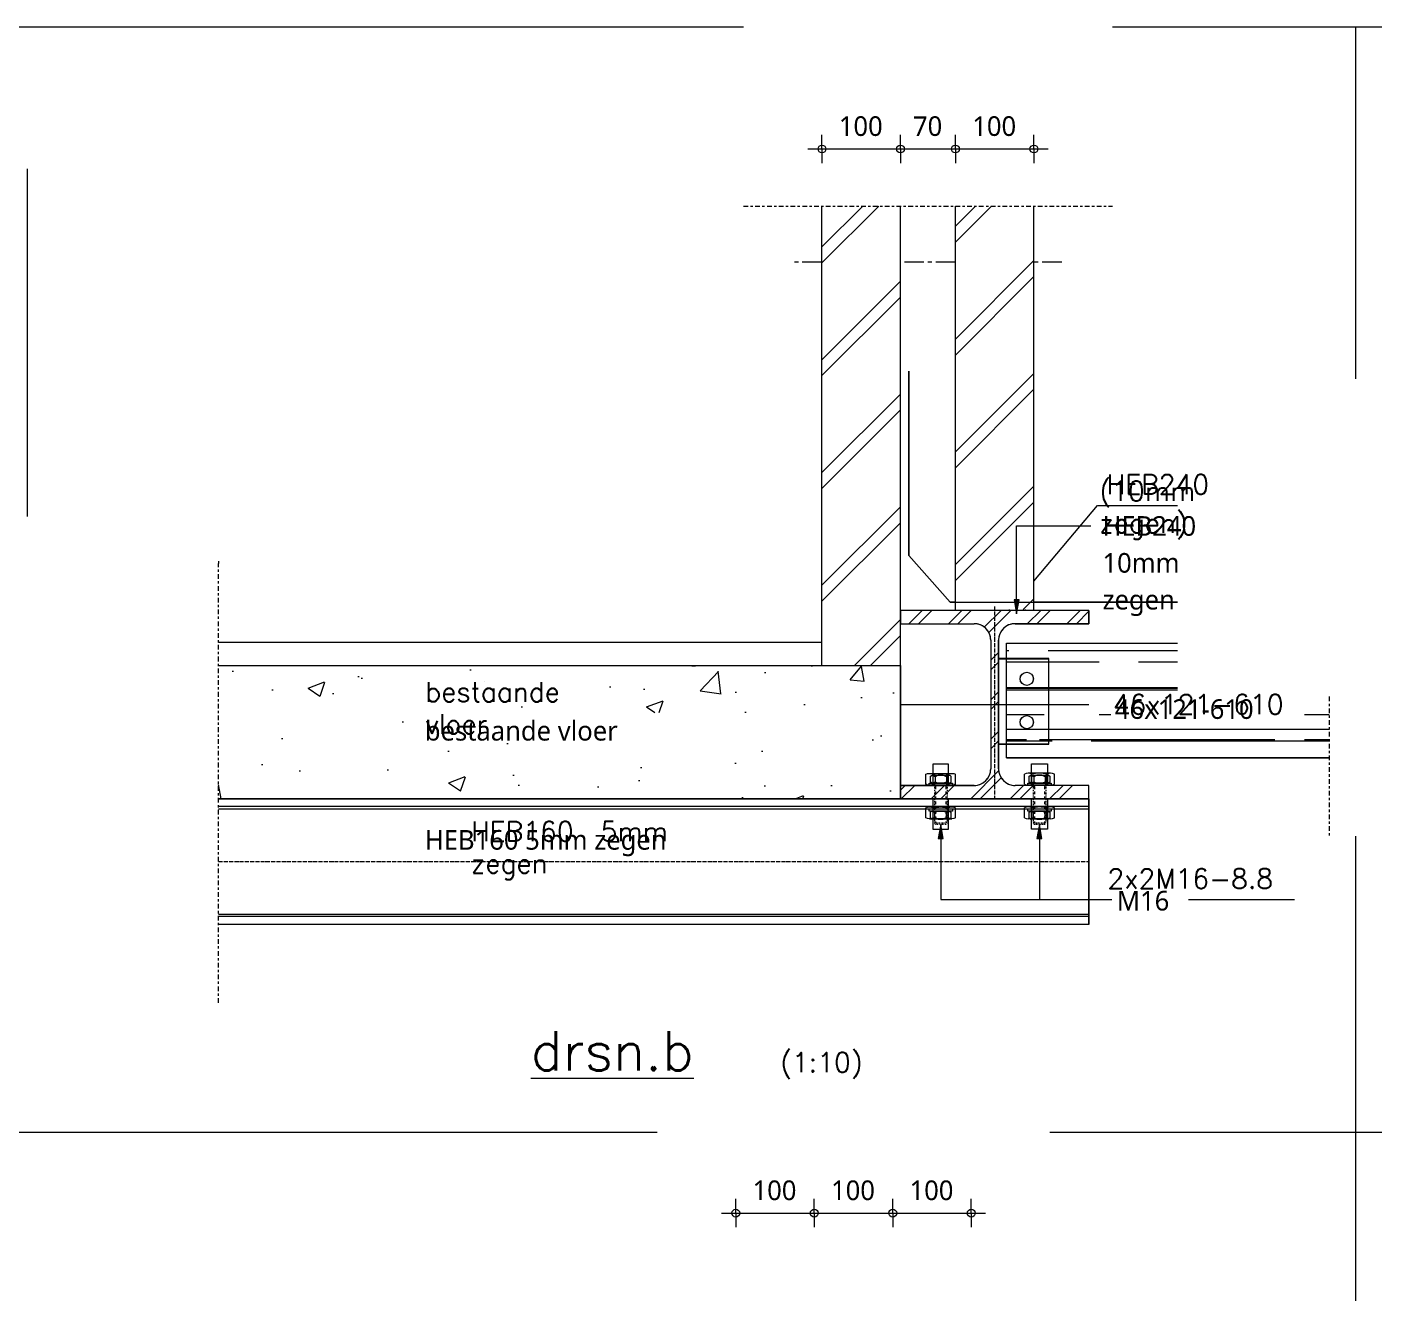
# Model space of a CAD drawing. Header units: millimetres. Extents: x -14163 to 55687, y -143 to 37302.
# Drawn here: x 17087 to 18803, y 34009 to 35622 of the extents above; entities that cross this region are included whole.
import ezdxf

# ---------------------------------------------------------------- set-up
doc = ezdxf.new("R2010")
doc.units = ezdxf.units.MM
for name, pattern in [('Dash', [6.35, 3.175, -3.175]), ('IMPORT-CENTER _3_', [1016, 635, -127, 127, -127]), ('MV_center', [15, 6, -3, 3, -3]), ('MV_hartlijn_staal', [6.6, 5, -0.8, 0, -0.8]), ('Streep 1_1', [2, 1, -1])]:
    doc.linetypes.add(name, pattern=pattern)
for name, color, linetype, lineweight in [('A-ANNO-DIMS', 211, 'Continuous', 13), ('A-ANNO-DIMS-10', 211, 'Continuous', 13), ('A-DETL', 90, 'Continuous', 13), ('A-DETL-GENF', 92, 'Continuous', 18), ('A-DETL-GENF-HDLN', 1, 'Dash', 18), ('A-DETL-IDEN', 3, 'Continuous', 18), ('ARCERING', 55, 'Continuous', 13), ('AS', 1, 'IMPORT-CENTER _3_', 13), ('doorbraakdetails_dwg', 8, 'Continuous', 13), ('G-ANNO-TEXT', 231, 'Continuous', 13), ('MAATVOERING', 1, 'Continuous', 13), ('STAAL', 2, 'Continuous', 13), ('STEEL_OUTLINE', 2, 'Continuous', 13)]:
    doc.layers.add(name, color=color, linetype=linetype, lineweight=lineweight)
doc.styles.add('RomanS', font='romans__.ttf', dxfattribs={"height": 635})
doc.styles.add('RomanS_1', font='romans__.ttf', dxfattribs={"height": 1270})
doc.styles.add('Segoe UI_3', font='segoeui.ttf', dxfattribs={"height": 25})
doc.dimstyles.new('2_5_mm', dxfattribs={"dimscale": 304.8, "dimtxt": 26.184099, "dimasz": 0.032808, "dimexe": 0.059055, "dimexo": 0.0625, "dimgap": 0.029528, "dimtad": 1, "dimdec": 0, "dimzin": 0, "dimdsep": 46, "dimtxsty": 'Segoe UI_3', "dimblk1": 'DOTBLANK', "dimblk2": 'DOTBLANK', "dimsah": 1, "dimcen": 0.09, "dimdle": 0.059055, "dimazin": 0, "dimtfac": 1, "dimtdec": 4, "dimtix": 1, "dimtmove": 0, "dimatfit": 3, "dimfxl": 0.059055, "dimfxlon": 1, "dimtvp": 1, "dimtfill": 1, "dimtolj": 1, "dimtzin": 0, "dimarcsym": 2})
pattern_1 = [(45, (0, 0), (-71.84205, 71.84205), []), (45, (20.32, 0), (-71.84205, 71.84205), [])]

# ---------------------------------------------------------------- blocks, each defined once
blk = doc.blocks.new('doorbraakdetails_dwg_MOER-5098697-Details Constructie')
at = {"layer": 'ARCERING', "color": 2}
for p, q in [((-5.08, 3.74), (-5.08, 0.32)), ((-3.81, 4.06), (3.81, 4.06)), ((-3.81, 0), (3.81, 0)), ((-2.54, 3.74), (-2.54, 0.32)), ((2.54, 3.74), (2.54, 0.32)), ((5.08, 3.74), (5.08, 0.32))]:
    blk.add_line(p, q, dxfattribs=at)
for centre, radius, start, end in [((-3.81, 1.4), 2.66, 61.4929, 118.5071), ((-3.81, 2.66), 2.66, 241.4929, 298.5071), ((0, -6.1), 10.16, 75.5225, 104.4775), ((0, 10.16), 10.16, 255.5225, 284.4775), ((3.81, 1.4), 2.66, 61.4929, 118.5071), ((3.81, 2.66), 2.66, 241.4929, 298.5071)]:
    blk.add_arc(centre, radius, start, end, dxfattribs=at)
blk = doc.blocks.new('doorbraakdetails_dwg_MOER_BOUT_MOER16_1OP10-V43-Details Constructie')
at = {"layer": 'MAATVOERING', "color": 2}
blk.add_line((108.1, 40.6), (162.9, 40.6), dxfattribs=at)
at = {"layer": 'MAATVOERING', "color": 2, "flags": 128}
for points in [[(74.2, 0), (-3.3, 0), (-3.3, 40.6), (74.2, 40.6)], [(162.9, 40.6), (162.9, 0), (108.1, 0)]]:
    blk.add_lwpolyline(points, dxfattribs=at)
at = {"xscale": 7.500000000000001, "yscale": 7.500000000000001, "zscale": 7.500000000000001, "rotation": 90}
for p in [(53.3, 20.3), (139.2, 20.3)]:
    blk.add_blockref('doorbraakdetails_dwg_MOER-5098697-Details Constructie', p, dxfattribs=at)
blk = doc.blocks.new('doorbraakdetails_dwg_MOER_BOUT_MOER16_1OP10-V44-Details Constructie')
at = {"layer": 'MAATVOERING', "color": 2}
blk.add_line((108.4, 40.6), (162.9, 40.6), dxfattribs=at)
at = {"layer": 'MAATVOERING', "color": 2, "flags": 128}
for points in [[(74.2, 0), (-3.3, 0), (-3.3, 40.6), (74.2, 40.6)], [(162.9, 40.6), (162.9, 0), (108.4, 0)]]:
    blk.add_lwpolyline(points, dxfattribs=at)
at = {"xscale": 7.500000000000001, "yscale": 7.500000000000001, "zscale": 7.500000000000001, "rotation": 90}
for p in [(53.3, 20.3), (139.2, 20.3)]:
    blk.add_blockref('doorbraakdetails_dwg_MOER-5098697-Details Constructie', p, dxfattribs=at)
blk = doc.blocks.new('doorbraakdetails_dwg_HE240B-5098834-Details Constructie')
at = {"layer": 'STEEL_OUTLINE'}
for centre, start, end in [((-132.08, -193.04), 70.028763, 90), ((132.08, -193.04), 90, 109.971237), ((-132.08, -193.04), 25.028763, 64.971237), ((-132.08, -193.04), 360, 19.971237), ((132.08, -193.04), 160.028763, 180), ((132.08, -193.04), 115.028763, 154.971237), ((-132.08, -1026.16), 340.028763, 0), ((132.08, -1026.16), 180, 199.971237), ((-132.08, -1026.16), 270, 289.971237), ((-132.08, -1026.16), 295.028763, 334.971237), ((132.08, -1026.16), 205.028763, 244.971237), ((132.08, -1026.16), 250.028763, 270)]:
    blk.add_arc(centre, 106.68, start, end, dxfattribs=at)
blk = doc.blocks.new('doorbraakdetails_dwg-4168051-Details Constructie')
at = {"layer": 'ARCERING'}
h = blk.add_hatch(dxfattribs=at)
h.set_pattern_fill('FP_81', color=256, style=0, pattern_type=2)
h.set_pattern_definition([(45, (-399832.3, 67955.5), (-1347.0384, 1347.0384), []), (45, (-399324.3, 98435.5), (-1347.0384, 1347.0384), [])])
h.paths.add_polyline_path([(78821, 204896), (78821, 204924), (76281, 204924), (76281, 204896), (78777, 204896)])
h = blk.add_hatch(dxfattribs=at)
h.set_pattern_fill('FP_79', color=256, style=0, pattern_type=2)
h.set_pattern_definition([(0, (-3107.9, 153094.9), (2794, 1270), [19050, -2540, 6350, -1270]), (0, (-1418.8, 153729.9), (-1270, 1689.1), [3810, -419.1, 7620, -952.5]), (0, (-2472.9, 154174.4), (6604, 850.9), [10160, -1778, 5080, -1270])])
h.paths.add_polyline_path([(88375, 200125), (88375, 202104), (87582, 202104), (87582, 201325), (81307, 201325), (81307, 202277), (83470, 202277), (83470, 203833), (77938, 203833), (77938, 200125), (78777, 200125)])
h.paths.add_polyline_path([(78614, 201065), (78563, 201065), (78513, 201077), (78467, 201101), (78429, 201135), (78400, 201178), (78381, 201226), (78375, 201277), (78381, 201328), (78400, 201376), (78429, 201418), (78467, 201452), (78513, 201476), (78563, 201488), (78614, 201488), (78664, 201476), (78709, 201452), (78748, 201418), (78777, 201375), (78795, 201328), (78801, 201277), (78795, 201226), (78777, 201178), (78748, 201135), (78709, 201101), (78664, 201077)])
h.paths.add_polyline_path([(78614, 202469), (78563, 202469), (78513, 202481), (78467, 202505), (78429, 202539), (78400, 202582), (78381, 202630), (78375, 202681), (78381, 202732), (78400, 202780), (78429, 202822), (78467, 202856), (78513, 202880), (78563, 202892), (78614, 202892), (78664, 202880), (78709, 202856), (78748, 202822), (78777, 202779), (78795, 202732), (78801, 202681), (78795, 202630), (78777, 202582), (78748, 202539), (78709, 202505), (78664, 202481)])
h = blk.add_hatch(dxfattribs=at)
h.set_pattern_fill('FP_80', color=256, style=0, pattern_type=2)
h.set_pattern_definition([(50, (-399832.3, 67955.5), (5465.523, -478.17), [571.5, -6286.5]), (355, (-399832.3, 67955.5), (-1057.285, 5731.704), [457.2, -5029.2]), (100.451, (-399377, 67915.7), (4408.28, 5253.5), [485.7, -5342.7]), (46.184, (-399832, 69479.5), (8132.37, -1261.28), [857.25, -9429.75]), (96.636, (-399155, 69374.4), (7122.08, 7422.83), [728.55, -8014.05]), (351.184, (-399832, 69479.5), (7122.15, 7422.76), [685.8, -7543.8]), (21, (-399070.3, 69098.5), (4548.43, -3067.956), [571.5, -6286.5]), (326, (-399070.3, 69098.5), (1854.06, 5525.644), [457.2, -5029.2]), (71.451, (-398691.3, 68843), (6402.514, 2457.64), [485.7, -5342.7]), (37.5, (-399832.3, 67955.5), (92.658, 2536.651), [0, -4968.24, 0, -5105.4, -5048.25]), (37.5, (-399832.3, 67955.5), (92.658, 2536.651), [-10073.64, 0, -5048.25]), (7.5, (-399832.3, 67955.5), (2004.59, 3005.417), [0, -2910.84, 0, -4853.94, -1924.05]), (7.5, (-399832.3, 67955.5), (2004.59, 3005.417), [-7764.78, 0, -1924.05]), (327.5, (-401531.6, 67955.5), (4067.727, -171.868), [0, -1905, 0, -5943.6, -7886.7]), (327.5, (-401531.6, 67955.5), (4067.727, -171.868), [-7848.6, 0, -7886.7]), (317.5, (-402293.6, 67955.5), (4443.88, 762.8), [0, -2476.5, 0, -3947.16, -5600.7]), (317.5, (-402293.6, 67955.5), (4443.88, 762.8), [-6423.66, 0, -5600.7])])
h.paths.add_polyline_path([(74503, 198800), (74503, 203108), (52441, 203108), (52441, 198800)])
h.paths.add_polyline_path([(59089, 200634), (59089, 201586), (66966, 201586), (66966, 200634), (63527, 200634)])
at = {"color": 1, "lineweight": 13}
for p, q in [((52441, 203870), (71963, 203870)), ((52441, 203108), (71963, 203108))]:
    blk.add_line(p, q, dxfattribs=at)
at = {"color": 2, "lineweight": 13, "flags": 128}
blk.add_lwpolyline([(88375, 200125), (77938, 200125), (77938, 203833), (83470, 203833)], dxfattribs=at)
at = {"color": 250, "lineweight": 13, "flags": 128}
blk.add_lwpolyline([(77678, 203333), (79299, 203333), (79299, 200566), (77678, 200566)], dxfattribs=at)
at = {"color": 250, "lineweight": 13}
for centre in [(78588, 202681), (78588, 201277)]:
    blk.add_circle(centre, 213, dxfattribs=at)
at = {"layer": 'ARCERING'}
blk.add_line((83470, 205164), (78821, 205164), dxfattribs=at)
at = {"layer": 'ARCERING', "flags": 128}
blk.add_lwpolyline([(76281, 205164), (76114, 205164), (74769, 206669), (74769, 212638)], dxfattribs=at)
at = {"layer": 'AS'}
for p, q in [((71963, 216160), (71056, 216160)), ((76281, 216160), (74503, 216160)), ((79723, 216160), (78821, 216160)), ((52441, 206484), (52441, 206410))]:
    blk.add_line(p, q, dxfattribs=at)
at = {"layer": 'MAATVOERING'}
for p, q in [((36803, 223774), (69423, 223774)), ((81361, 223774), (102261, 223774)), ((89237, 212391), (89237, 223774)), ((46258, 207931), (46258, 219183)), ((76281, 204896), (76281, 204924)), ((78023, 204896), (78046, 204924)), ((78821, 204896), (78821, 204924)), ((74503, 199232), (74503, 203108)), ((89237, 178986), (89237, 197585)), ((79000, 197404), (79000, 195545)), ((66633, 188003), (26235, 188003)), ((103277, 188003), (79333, 188003))]:
    blk.add_line(p, q, dxfattribs=at)
at = {"layer": 'MAATVOERING', "flags": 128}
for points in [[(78821, 205843), (80883, 208289), (83470, 208289)], [(75805, 197404), (75805, 195545), (87254, 195545)]]:
    blk.add_lwpolyline(points, dxfattribs=at)
at = {"layer": 'STAAL'}
for p, q in [((74503, 198800), (52441, 198800)), ((80599, 198546), (52441, 198546)), ((80599, 194990), (52441, 194990))]:
    blk.add_line(p, q, dxfattribs=at)
at = {"layer": 'STAAL', "flags": 128}
blk.add_lwpolyline([(80599, 198800), (80599, 194736), (52441, 194736)], dxfattribs=at)
at = {"xscale": 5, "yscale": 5, "zscale": 5}
blk.add_blockref('doorbraakdetails_dwg_HE240B-5098834-Details Constructie', (77551, 204896), dxfattribs=at)
at = {"extrusion": (0, 0, -1), "xscale": 12.65000000000145, "yscale": 12.65000000000145, "zscale": -12.65000000000145, "rotation": 90.00000000000003}
blk.add_blockref('doorbraakdetails_dwg_MOER_BOUT_MOER16_1OP10-V44-Details Constructie', (-75548, 197861), dxfattribs=at)
at = {"xscale": 12.70500000000175, "yscale": 12.70500000000175, "zscale": 12.70500000000175, "rotation": 90}
blk.add_blockref('doorbraakdetails_dwg_MOER_BOUT_MOER16_1OP10-V43-Details Constructie', (79258, 197858), dxfattribs=at)
at = {"layer": 'MAATVOERING', "color": 2, "char_height": 635, "attachment_point": 1, "line_spacing_factor": 0.983083, "style": 'RomanS'}
for s, insert, width in [('HEB240', (81172, 209289), 4670.59), ('(10mm\\Pzegen)', (80939, 209078), 4183.43), ('bestaande\\Pvloer', (59126, 202576), 5923.3), ('46x121-610', (81376, 202175), 7454.39), ('HEB160  5mm\\Pzegen', (60608, 198065), 9147.87), ('2x2M16-8.8', (81200, 196533), 7245.61), ('(1:10)', (70611, 190587), 3618.94)]:
    blk.add_mtext(s, dxfattribs=dict(at, insert=insert, width=width))
at = {"layer": 'MAATVOERING', "color": 6, "insert": (62540, 191278), "char_height": 1270, "width": 7191.74, "attachment_point": 1, "line_spacing_factor": 0.983083, "style": 'RomanS_1'}
blk.add_mtext('\\Ldrsn.b', dxfattribs=at)
blk = doc.blocks.new('28 Staalprofielen- IPE_HEA_HEB 2d - HEB240-V87-Details Constructie')
at = {"layer": 'A-DETL-GENF', "lineweight": 13}
h = blk.add_hatch(dxfattribs=at)
h.set_pattern_fill('FP_173', color=256, style=0, pattern_type=2)
h.set_pattern_definition([(45, (-18319.617, -34758.728), (-25.144717, 25.144717), []), (45, (-18319.617, -34720.628), (-25.144717, 25.144717), [])])
h.paths.add_polyline_path([(120, -120), (120, -103), (26, -103), (20.6, -102.3), (15.5, -100.2), (11.2, -96.8), (7.8, -92.5), (5.7, -87.4), (5, -82), (5, 82), (5.7, 87.4), (7.8, 92.5), (11.2, 96.8), (15.5, 100.2), (20.6, 102.3), (26, 103), (120, 103), (120, 120), (-120, 120), (-120, 103), (-26, 103), (-20.6, 102.3), (-15.5, 100.2), (-11.2, 96.8), (-7.8, 92.5), (-5.7, 87.4), (-5, 82), (-5, -82), (-5.7, -87.4), (-7.8, -92.5), (-11.2, -96.8), (-15.5, -100.2), (-20.6, -102.3), (-26, -103), (-120, -103), (-120, -120), (48.3, -120)])
at = {"layer": 'A-DETL-GENF', "linetype": 'MV_hartlijn_staal', "lineweight": 13}
blk.add_line((0, 125), (0, -120), dxfattribs=at)
at = {"layer": 'A-DETL-GENF'}
for p, q in [((120, 120), (-120, 120)), ((-120, 120), (-120, 103)), ((120, 120), (-120, 120)), ((-120, 120), (-120, 103)), ((-120, 103), (-26, 103)), ((-120, 103), (-26, 103)), ((26, 103), (120, 103)), ((120, 103), (26, 103)), ((120, 103), (120, 120)), ((120, 120), (120, 103)), ((-5, 82), (-5, -82)), ((-5, 82), (-5, -82)), ((5, -82), (5, 82)), ((5, 82), (5, -82)), ((-120, 0), (120, 0)), ((-26, -103), (-120, -103)), ((-120, -103), (-120, -120)), ((-120, -120), (-120, -103)), ((-120, -103), (-26, -103)), ((-120, -120), (120, -120)), ((120, -120), (-120, -120)), ((120, -103), (26, -103)), ((120, -103), (26, -103)), ((120, -120), (120, -103)), ((120, -120), (120, -103))]:
    blk.add_line(p, q, dxfattribs=at)
for centre, start, end in [((-26, 82), 0, 90), ((-26, 82), 360, 90), ((26, 82), 90, 180), ((26, 82), 90, 180), ((-26, -82), 270, 0), ((-26, -82), 270, 0), ((26, -82), 180, 270), ((26, -82), 180, 270)]:
    blk.add_arc(centre, 21, start, end, dxfattribs=at)
blk = doc.blocks.new('00 bout_moer - M16-4299268-Details Constructie')
at = {"layer": 'A-DETL-GENF'}
for p, q in [((-13, 11.6), (-11.7, 13)), ((-13, 11.6), (-11.1, 7.4)), ((-13, -11.1), (-13, 11.6)), ((-11.1, 7.4), (-13, 3.2)), ((-13, 3.2), (-13, -3.2)), ((-11.7, 13), (-4, 13)), ((-11.1, 7.4), (-4.6, 7.4)), ((-4.6, 7.4), (-2.8, 11.6)), ((-2.8, 3.2), (-4.6, 7.4)), ((-4, 13), (-2.8, 11.6)), ((-2.8, 0), (-2.8, 14.9)), ((-2.8, 14.9), (0, 14.9)), ((-2.8, 11.6), (-2.8, 0)), ((-2.8, -3.2), (-2.8, 3.2)), ((-2.8, -14.9), (-2.8, 0)), ((-2.8, 0), (-2.8, -11.1)), ((0, 14.9), (0, -14.9)), ((30, -14.9), (30, 14.9)), ((30, 14.9), (32.8, 14.9)), ((32.8, 14.9), (32.8, 0)), ((32.8, 11.1), (34.2, 13)), ((32.8, 0), (32.8, 11.1)), ((32.8, 11.1), (34.6, 7.2)), ((34.6, 7.2), (32.8, 3.2)), ((32.8, 3.2), (32.8, -3.2)), ((32.8, -11.6), (32.8, 0)), ((32.8, 0), (32.8, -14.9)), ((34.2, 13), (41.8, 13)), ((41.1, 7.2), (34.6, 7.2)), ((41.1, 7.2), (43, 11.1)), ((43, 3.2), (41.1, 7.2)), ((41.8, 13), (43, 11.1)), ((43, 11.1), (43, -11.6)), ((43, -3.2), (43, 3.2)), ((-13, -3.2), (-11.1, -7.2)), ((-11.1, -7.2), (-13, -11.1)), ((-11.8, -13), (-13, -11.1)), ((-4.2, -13), (-11.8, -13)), ((-11.1, -7.2), (-4.6, -7.2)), ((-4.6, -7.2), (-2.8, -3.2)), ((-2.8, -11.1), (-4.6, -7.2)), ((-2.8, -11.1), (-4.2, -13)), ((0, -14.9), (-2.8, -14.9)), ((32.8, -14.9), (30, -14.9)), ((32.8, -3.2), (34.6, -7.4)), ((34.6, -7.4), (32.8, -11.6)), ((34, -13), (32.8, -11.6)), ((41.7, -13), (34, -13)), ((41.1, -7.4), (34.6, -7.4)), ((41.1, -7.4), (43, -3.2)), ((43, -11.6), (41.1, -7.4)), ((43, -11.6), (41.7, -13))]:
    blk.add_line(p, q, dxfattribs=at)
at = {"layer": 'A-DETL-GENF', "linetype": 'Streep 1_1', "lineweight": 13}
for p, q in [((0, 8), (47.7, 8)), ((49.7, 6.5), (47.7, 8)), ((47.7, -8), (47.7, 8)), ((49.7, 6.5), (49.7, -6.5)), ((0, -8), (47.7, -8)), ((49.7, -6.5), (47.7, -8))]:
    blk.add_line(p, q, dxfattribs=at)
at = {"layer": 'A-DETL-GENF-HDLN'}
for p, q in [((0, 8), (1.5, 6.5)), ((0, 8), (0, -8)), ((1.5, 6.5), (47.7, 6.5)), ((0, -8), (1.5, -6.5)), ((1.5, -6.5), (47.7, -6.5))]:
    blk.add_line(p, q, dxfattribs=at)
blk = doc.blocks.new('NLRS_00_DI_maskeer - Type 1-4234821-Details Constructie')
at = {"layer": 'A-DETL-GENF', "linetype": 'MV_center'}
blk.add_line((-100, 0), (370, 0), dxfattribs=at)
blk = doc.blocks.new('NLRS_00_DI_maskeer - Type 1-4235013-Details Constructie')
at = {"layer": 'A-DETL-GENF', "linetype": 'MV_center'}
blk.add_line((-100, 0), (459.6, 0), dxfattribs=at)
blk = doc.blocks.new('NLRS_00_DI_maskeer - Type 1-V92-Details Constructie')
at = {"layer": 'A-DETL-GENF', "linetype": 'MV_center'}
blk.add_line((77.9, 0), (-100, 0), dxfattribs=at)
blk = doc.blocks.new('DIMBLOCK161-Details Constructie')
at = {"layer": 'A-ANNO-DIMS-10'}
for p, q in [((18099.6, 35466.5), (18099.6, 35484.5)), ((18199.6, 35466.5), (18199.6, 35484.5)), ((18081.6, 35466.5), (18199.6, 35466.5)), ((18099.6, 35466.5), (18099.6, 35448.5)), ((18199.6, 35466.5), (18199.6, 35448.5))]:
    blk.add_line(p, q, dxfattribs=at)
for centre in [(18099.6, 35466.5), (18199.6, 35466.5)]:
    blk.add_circle(centre, 5, dxfattribs=at)
at = {"layer": 'A-ANNO-DIMS-10', "color": 0, "insert": (18121.1, 35508.1), "char_height": 25, "width": 68.555, "attachment_point": 1, "line_spacing_factor": 1.142579, "style": 'Segoe UI_3', "bg_fill": 3, "box_fill_scale": 1.25, "bg_fill_color": 9, "bg_fill_true_color": 13158600, "bg_fill_transparency": 0}
blk.add_mtext('100', dxfattribs=at)
blk = doc.blocks.new('_DotBlank')
at = {"color": 0, "linetype": 'ByBlock', "lineweight": -2}
blk.add_line((-0.5, 0), (-1, 0), dxfattribs=at)
blk.add_circle((0, 0), 0.5, dxfattribs=at)
blk = doc.blocks.new('DIMBLOCK162-Details Constructie')
at = {"layer": 'A-ANNO-DIMS-10'}
for p, q in [((18199.6, 35466.5), (18199.6, 35484.5)), ((18269.6, 35466.5), (18269.6, 35484.5)), ((18199.6, 35466.5), (18269.6, 35466.5)), ((18199.6, 35466.5), (18199.6, 35448.5)), ((18269.6, 35466.5), (18269.6, 35448.5))]:
    blk.add_line(p, q, dxfattribs=at)
for centre in [(18199.6, 35466.5), (18269.6, 35466.5)]:
    blk.add_circle(centre, 5, dxfattribs=at)
at = {"layer": 'A-ANNO-DIMS-10', "color": 0, "insert": (18215.6, 35508.1), "char_height": 25, "width": 45.703, "attachment_point": 1, "line_spacing_factor": 1.142579, "style": 'Segoe UI_3', "bg_fill": 3, "box_fill_scale": 1.25, "bg_fill_color": 9, "bg_fill_true_color": 13158600, "bg_fill_transparency": 0}
blk.add_mtext('70', dxfattribs=at)
blk = doc.blocks.new('DIMBLOCK163-Details Constructie')
at = {"layer": 'A-ANNO-DIMS-10'}
for p, q in [((18269.6, 35466.5), (18269.6, 35484.5)), ((18369.6, 35466.5), (18369.6, 35484.5)), ((18269.6, 35466.5), (18387.6, 35466.5)), ((18269.6, 35466.5), (18269.6, 35448.5)), ((18369.6, 35466.5), (18369.6, 35448.5))]:
    blk.add_line(p, q, dxfattribs=at)
for centre in [(18269.6, 35466.5), (18369.6, 35466.5)]:
    blk.add_circle(centre, 5, dxfattribs=at)
at = {"layer": 'A-ANNO-DIMS-10', "color": 0, "insert": (18291.1, 35508.1), "char_height": 25, "width": 68.555, "attachment_point": 1, "line_spacing_factor": 1.142579, "style": 'Segoe UI_3', "bg_fill": 3, "box_fill_scale": 1.25, "bg_fill_color": 9, "bg_fill_true_color": 13158600, "bg_fill_transparency": 0}
blk.add_mtext('100', dxfattribs=at)
blk = doc.blocks.new('DIMBLOCK184-Details Constructie')
at = {"layer": 'A-ANNO-DIMS-10'}
for p, q in [((17989.8, 34110.8), (17989.8, 34128.8)), ((18089.8, 34110.8), (18089.8, 34128.8)), ((17971.8, 34110.8), (18089.8, 34110.8)), ((17989.8, 34110.8), (17989.8, 34092.8)), ((18089.8, 34110.8), (18089.8, 34092.8))]:
    blk.add_line(p, q, dxfattribs=at)
for centre in [(17989.8, 34110.8), (18089.8, 34110.8)]:
    blk.add_circle(centre, 5, dxfattribs=at)
at = {"layer": 'A-ANNO-DIMS-10', "color": 0, "insert": (18011.2, 34152.4), "char_height": 25, "width": 68.555, "attachment_point": 1, "line_spacing_factor": 1.142579, "style": 'Segoe UI_3', "bg_fill": 3, "box_fill_scale": 1.25, "bg_fill_color": 9, "bg_fill_true_color": 13158600, "bg_fill_transparency": 0}
blk.add_mtext('100', dxfattribs=at)
blk = doc.blocks.new('DIMBLOCK185-Details Constructie')
at = {"layer": 'A-ANNO-DIMS-10'}
for p, q in [((18089.8, 34110.8), (18089.8, 34128.8)), ((18189.8, 34110.8), (18189.8, 34128.8)), ((18089.8, 34110.8), (18189.8, 34110.8)), ((18089.8, 34110.8), (18089.8, 34092.8)), ((18189.8, 34110.8), (18189.8, 34092.8))]:
    blk.add_line(p, q, dxfattribs=at)
for centre in [(18089.8, 34110.8), (18189.8, 34110.8)]:
    blk.add_circle(centre, 5, dxfattribs=at)
at = {"layer": 'A-ANNO-DIMS-10', "color": 0, "insert": (18111.2, 34152.4), "char_height": 25, "width": 68.555, "attachment_point": 1, "line_spacing_factor": 1.142579, "style": 'Segoe UI_3', "bg_fill": 3, "box_fill_scale": 1.25, "bg_fill_color": 9, "bg_fill_true_color": 13158600, "bg_fill_transparency": 0}
blk.add_mtext('100', dxfattribs=at)
blk = doc.blocks.new('DIMBLOCK186-Details Constructie')
at = {"layer": 'A-ANNO-DIMS-10'}
for p, q in [((18189.8, 34110.8), (18189.8, 34128.8)), ((18289.8, 34110.8), (18289.8, 34128.8)), ((18189.8, 34110.8), (18307.8, 34110.8)), ((18189.8, 34110.8), (18189.8, 34092.8)), ((18289.8, 34110.8), (18289.8, 34092.8))]:
    blk.add_line(p, q, dxfattribs=at)
for centre in [(18189.8, 34110.8), (18289.8, 34110.8)]:
    blk.add_circle(centre, 5, dxfattribs=at)
at = {"layer": 'A-ANNO-DIMS-10', "color": 0, "insert": (18211.2, 34152.4), "char_height": 25, "width": 68.555, "attachment_point": 1, "line_spacing_factor": 1.142579, "style": 'Segoe UI_3', "bg_fill": 3, "box_fill_scale": 1.25, "bg_fill_color": 9, "bg_fill_true_color": 13158600, "bg_fill_transparency": 0}
blk.add_mtext('100', dxfattribs=at)

msp = doc.modelspace()

# ---------------------------------------------------------------- hatches: boundary and pattern name
at = {"layer": 'A-DETL-GENF', "lineweight": 13}
h = msp.add_hatch(dxfattribs=at)
h.set_pattern_fill('FP_115', color=50, style=0, pattern_type=2)
h.set_pattern_definition(pattern_1)
h.paths.add_polyline_path([(18199.6, 34808.3), (18199.6, 35393.7), (18099.6, 35393.7), (18099.6, 34808.3)])
h = msp.add_hatch(dxfattribs=at)
h.set_pattern_fill('FP_115', color=254, style=0, pattern_type=2)
h.set_pattern_definition(pattern_1)
h.paths.add_polyline_path([(18367.9, 34879.8), (18369.6, 34879.8), (18369.6, 35393.7), (18269.6, 35393.7), (18269.6, 34879.8)])
at = {"layer": 'A-DETL-IDEN'}
for points in [[(18250.9, 34606), (18247.7, 34588), (18254.1, 34588)], [(18376.7, 34606), (18373.5, 34588), (18379.9, 34588)]]:
    msp.add_hatch(color=256, dxfattribs=at).paths.add_polyline_path(points)
at = {"layer": 'G-ANNO-TEXT'}
msp.add_hatch(color=7, dxfattribs=at).paths.add_polyline_path([(18347.5, 34874.3), (18350.7, 34892.3), (18344.4, 34892.3)])

# ---------------------------------------------------------------- linework, layer by layer
at = {"layer": 'A-DETL', "lineweight": 18}
for p, q in [((18099.6, 34808.3), (18099.6, 35393.7)), ((18199.6, 34808.3), (18199.6, 35393.7)), ((18269.6, 34879.8), (18269.6, 35393.7)), ((18369.6, 34879.8), (18369.6, 35393.7)), ((18210.1, 35183.5), (18210.1, 34948.5)), ((18210.1, 34948.5), (18263.1, 34889.3)), ((18263.1, 34889.3), (18552.7, 34889.3)), ((17331, 34838.3), (18099.6, 34838.3)), ((18334.8, 34690.9), (18334.8, 34836.9)), ((18334.8, 34836.9), (18552.7, 34836.9)), ((17331, 34808.3), (18199.6, 34808.3)), ((18199.6, 34808.3), (18199.6, 34638.7)), ((18388.5, 34817.2), (18324.6, 34817.2)), ((18388.5, 34708.3), (18388.5, 34817.2)), ((18324.6, 34708.3), (18388.5, 34708.3)), ((18334.8, 34690.9), (18745.8, 34690.9)), ((17331, 34638.7), (18439.6, 34638.7)), ((18439.6, 34478.7), (18439.6, 34638.7)), ((17331, 34625.7), (18439.6, 34625.7)), ((17331, 34491.7), (18439.6, 34491.7)), ((17331, 34478.7), (18439.6, 34478.7))]:
    msp.add_line(p, q, dxfattribs=at)
at = {"layer": 'A-DETL', "linetype": 'MV_hartlijn_staal'}
msp.add_line((17331, 34558.7), (18439.6, 34558.7), dxfattribs=at)
at = {"layer": 'A-DETL', "lineweight": 18}
for centre in [(18360.5, 34791.5), (18360.5, 34736.2)]:
    msp.add_circle(centre, 8.39, dxfattribs=at)
at = {"layer": 'A-DETL-IDEN'}
for p, q in [((18250.9, 34606), (18247.7, 34588)), ((18254.1, 34588), (18250.9, 34606)), ((18250.9, 34606), (18250.9, 34510.5)), ((18376.7, 34606), (18373.5, 34588)), ((18379.9, 34588), (18376.7, 34606)), ((18376.7, 34606), (18376.7, 34510.5)), ((18247.7, 34588), (18254.1, 34588)), ((18373.5, 34588), (18379.9, 34588)), ((18250.9, 34510.5), (18474.3, 34510.5)), ((18376.7, 34510.5), (18474.3, 34510.5))]:
    msp.add_line(p, q, dxfattribs=at)
at = {"layer": 'G-ANNO-TEXT', "color": 250}
for p, q in [((18347.5, 34986.2), (18442, 34986.2)), ((18347.5, 34874.3), (18347.5, 34986.2)), ((18350.7, 34892.3), (18344.4, 34892.3)), ((18344.4, 34892.3), (18347.5, 34874.3)), ((18347.5, 34874.3), (18350.7, 34892.3))]:
    msp.add_line(p, q, dxfattribs=at)

# ---------------------------------------------------------------- block references
at = {"layer": 'A-DETL-GENF', "linetype": 'MV_center'}
msp.add_blockref('NLRS_00_DI_maskeer - Type 1-4234821-Details Constructie', (18099.6, 35393.7), dxfattribs=at)
at = {"layer": 'A-DETL-GENF', "linetype": 'MV_center', "rotation": 90}
for name, p in [('NLRS_00_DI_maskeer - Type 1-4235013-Details Constructie', (17331, 34478.7)), ('NLRS_00_DI_maskeer - Type 1-V92-Details Constructie', (18745.8, 34690.9))]:
    msp.add_blockref(name, p, dxfattribs=at)
at = {"layer": 'A-DETL-GENF'}
msp.add_blockref('28 Staalprofielen- IPE_HEA_HEB 2d - HEB240-V87-Details Constructie', (18319.6, 34758.7), dxfattribs=at)
at = {"layer": 'A-DETL-GENF', "rotation": 270}
for p in [(18250.9, 34655.7), (18376.7, 34655.7)]:
    msp.add_blockref('00 bout_moer - M16-4299268-Details Constructie', p, dxfattribs=at)
at = {"layer": 'doorbraakdetails_dwg', "color": 2, "xscale": 0.039370078740157, "yscale": 0.039370078740157, "zscale": 0.039370078740157}
msp.add_blockref('doorbraakdetails_dwg-4168051-Details Constructie', (15266.4, 26811.9), dxfattribs=at)

# ---------------------------------------------------------------- texts
at = {"layer": 'G-ANNO-TEXT', "color": 7, "char_height": 25, "attachment_point": 1, "style": 'Segoe UI_3'}
for s, insert, width in [('HEB240', (18457, 34998.7), 145.907), ('10mm ', (18457, 34951.7), 132.278), ('zegen', (18457, 34904.8), 113.038), ('46x121-610', (18472.8, 34765.4), 222.067), ('HEB160 5mm zegen', (17593.7, 34598.8), 380)]:
    msp.add_mtext(s, dxfattribs=dict(at, insert=insert, width=width))
at = {"layer": 'G-ANNO-TEXT', "color": 253, "insert": (17593.7, 34737.8), "char_height": 25, "width": 298.228, "attachment_point": 1, "style": 'Segoe UI_3'}
msp.add_mtext('bestaande vloer', dxfattribs=at)

# ---------------------------------------------------------------- next in the draw order: texts
at = {"layer": 'A-DETL-IDEN', "lineweight": 13, "insert": (18475.3, 34521.3), "char_height": 25, "width": 84.979, "attachment_point": 1, "style": 'Segoe UI_3', "bg_fill": 3, "box_fill_scale": 1.25, "bg_fill_color": 9, "bg_fill_true_color": 13158600, "bg_fill_transparency": 0}
msp.add_mtext('M16', dxfattribs=at)

# ---------------------------------------------------------------- next in the draw order: dimensions: what is measured, and where the dimension line sits
at = {"layer": 'A-ANNO-DIMS'}
for base, p1, p2, picture, middle in [((18199.6, 35466.5), (18099.6, 35448.5), (18199.6, 35448.5), 'DIMBLOCK161-Details Constructie', (18149.6, 35488.5)), ((18089.8, 34110.8), (17989.8, 34092.8), (18089.8, 34092.8), 'DIMBLOCK184-Details Constructie', (18039.8, 34132.8))]:
    dim = msp.add_linear_dim(base=base, p1=p1, p2=p2, dimstyle='2_5_mm', override={"dimpost": '<>', "dimfxl": 100}, dxfattribs=at)
    dim.commit()
    dim.dimension.update_dxf_attribs({"geometry": picture, "text_midpoint": middle})

# ---------------------------------------------------------------- next in the draw order: dimensions: what is measured, and where the dimension line sits
for base, p1, p2, override, picture, middle in [((18269.6, 35466.5), (18199.6, 35448.5), (18269.6, 35448.5), {"dimpost": '<>', "dimfxl": 70}, 'DIMBLOCK162-Details Constructie', (18234.6, 35488.4)), ((18189.8, 34110.8), (18089.8, 34092.8), (18189.8, 34092.8), {"dimpost": '<>', "dimfxl": 100}, 'DIMBLOCK185-Details Constructie', (18139.8, 34132.8))]:
    dim = msp.add_linear_dim(base=base, p1=p1, p2=p2, dimstyle='2_5_mm', override=override, dxfattribs=at)
    dim.commit()
    dim.dimension.update_dxf_attribs({"geometry": picture, "text_midpoint": middle})

# ---------------------------------------------------------------- next in the draw order: dimensions: what is measured, and where the dimension line sits
for base, p1, p2, picture, middle in [((18369.6, 35466.5), (18269.6, 35448.5), (18369.6, 35448.5), 'DIMBLOCK163-Details Constructie', (18319.6, 35488.5)), ((18289.8, 34110.8), (18189.8, 34092.8), (18289.8, 34092.8), 'DIMBLOCK186-Details Constructie', (18239.8, 34132.8))]:
    dim = msp.add_linear_dim(base=base, p1=p1, p2=p2, dimstyle='2_5_mm', override={"dimpost": '<>', "dimfxl": 100}, dxfattribs=at)
    dim.commit()
    dim.dimension.update_dxf_attribs({"geometry": picture, "text_midpoint": middle})

doc.saveas('drawing.dxf')
